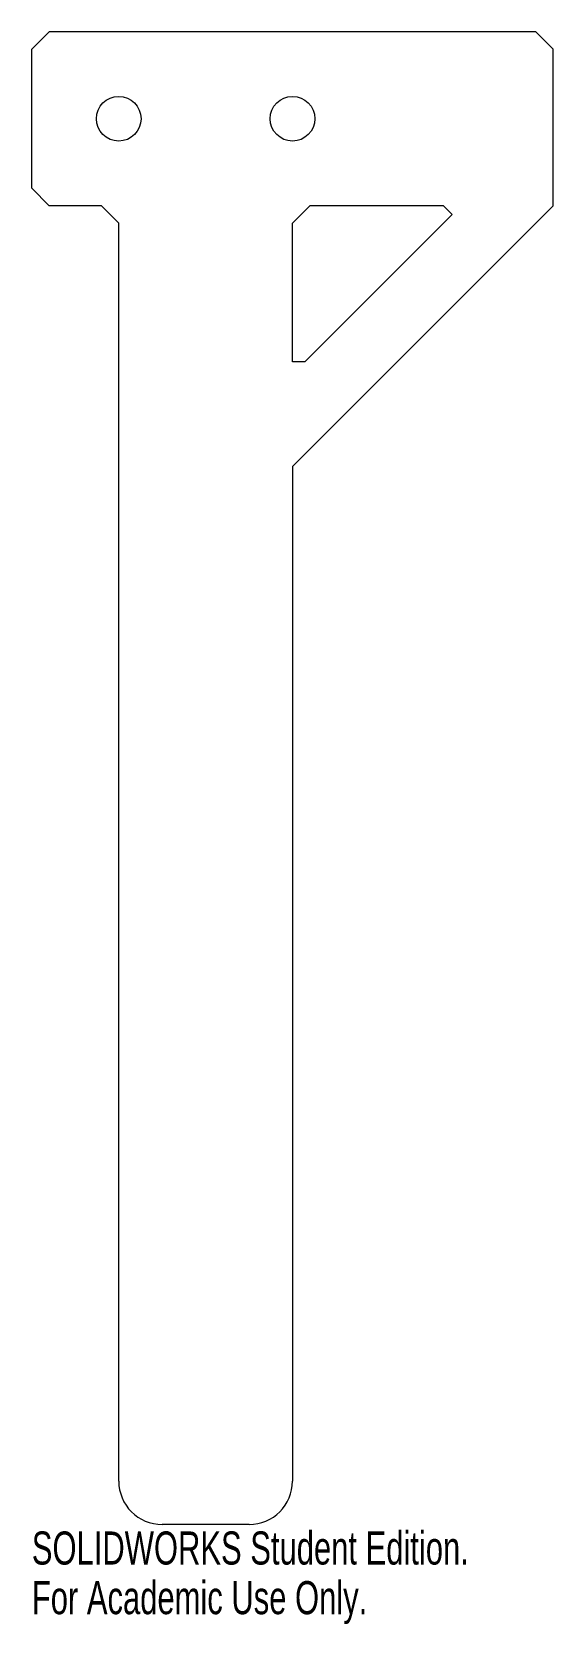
# Model space of a CAD drawing. Header units: inches. Extents: x -1.5 to 1.5, y -2.71 to 6.45.
import ezdxf

# ---------------------------------------------------------------- set-up
doc = ezdxf.new("R2010")
doc.units = ezdxf.units.IN
doc.header["$MEASUREMENT"] = 0
doc.styles.add('SLDTEXTSTYLE0', font='TXT', dxfattribs={"width": 0.7})

msp = doc.modelspace()

# ---------------------------------------------------------------- linework, layer by layer
at = {"color": 7, "linetype": 'Continuous', "lineweight": 15}
for p, q in [((-1.4, 6.4492), (-1.5, 6.3492)), ((1.4, 6.4492), (-1.4, 6.4492)), ((1.5, 6.3492), (1.4, 6.4492)), ((-1.5, 5.5492), (-1.5, 6.3492)), ((1.5, 5.4492), (1.5, 6.3492)), ((-1.5, 5.5492), (-1.4, 5.4492)), ((-1.1, 5.4492), (-1.4, 5.4492)), ((-1.1, 5.4492), (-1, 5.3492)), ((0, 5.3492), (0.1, 5.4492)), ((1.5, 5.4492), (0, 3.9492)), ((0.8697, 5.4492), (0.1, 5.4492)), ((0.8697, 5.4492), (0.9197, 5.3992)), ((-1, -1.8864), (-1, 5.3492)), ((0, 4.5503), (0, 5.3492)), ((0.9197, 5.3992), (0.0707, 4.5503)), ((0.0707, 4.5503), (0, 4.5503)), ((0, 3.9492), (0, -1.8864)), ((-0.25, -2.1364), (-0.75, -2.1364))]:
    msp.add_line(p, q, dxfattribs=at)
for centre in [(-1, 5.9492), (0, 5.9492)]:
    msp.add_circle(centre, 0.1285, dxfattribs=at)
for centre, start, end in [((-0.75, -1.8864), 180, 270), ((-0.25, -1.8864), 270, 0)]:
    msp.add_arc(centre, 0.25, start, end, dxfattribs=at)

# ---------------------------------------------------------------- texts
at = {"color": 7, "linetype": 'Continuous', "char_height": 0.1903, "attachment_point": 1, "style": 'SLDTEXTSTYLE0'}
for s, insert in [('SOLIDWORKS Student Edition.', (-1.5, -2.1765)), ('For Academic Use Only.', (-1.5, -2.462))]:
    msp.add_mtext(s, dxfattribs=dict(at, insert=insert))

doc.saveas('drawing.dxf')
